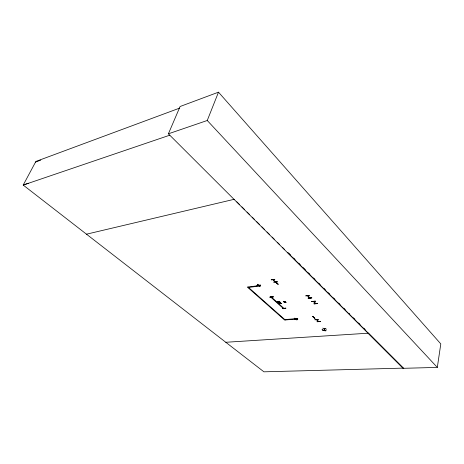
<?xml version="1.0" encoding="UTF-8"?>
<svg xmlns="http://www.w3.org/2000/svg" width="464" height="464" viewBox="0 0 464 464"><rect width="100%" height="100%" fill="white"/><g stroke="black" fill="none" stroke-linecap="round" stroke-linejoin="round"><path stroke-width="0.7" d="M308.148 298.12L311.779 297.894L311.704 297.575M314.058 303.798L314.082 303.613M311.779 297.894L308.241 298.277L308.171 297.952M277.217 281.758L273.795 282.013M277.252 281.602L277.315 281.897L273.772 282.182M270.013 297.267L273.313 296.914M269.92 297.18L273.308 296.937M324.203 330.182L324.672 328.895M324.556 328.703L324.777 328.384L324.11 330.333M437.314 367.413L440.8 343.911L218.498 92.179L180.096 106.5L168.397 133.812L403.315 368.306L437.314 367.413L207.251 120.495L218.498 92.179M403.315 368.306L287.518 252.439M326.581 329.185L322.706 328.123M322.155 329.597C321.627 330.461 326.146 331.105 326.018 330.641M320.462 321.332L320.525 321.639L317.086 321.604M314.975 319.638L318.35 319.36M317.608 303.259L317.678 303.578L314.157 303.908M314.83 318.368L312.719 316.373M313.821 301.368L313.728 301.745L313.623 301.2M313.67 301.704L313.78 301.351M313.687 301.704L313.954 301.327M315.224 301.188L311.68 301.565L315.381 301.119M309.273 295.458L305.718 295.864L309.436 295.388M322.115 329.776L325.977 330.82M295.904 318.519L295.73 318.913M296.334 319.093L296.484 318.739L296.09 318.675L296.119 319.122M297.679 318.756L297.749 319.058L294.367 319.215M285.824 308.235L282.443 308.485L285.905 308.09M284.542 302.476L283.585 301.548L284.629 302.54L286.073 302.313L285.006 301.397L283.574 301.577M284.629 302.54L286.044 302.389M280.041 302.058L279.862 301.89M280.285 303.154L279.746 303.792L279.63 303.439M279.572 303.636L280.105 302.986M281.526 303.404L280.372 303.044M278.852 302.731L280.053 303.183L280.587 302.551M280.314 303.241L280.761 302.708M278.8 301.809L278.261 302.447L278.145 302.093M278.087 302.29L278.62 301.641M279.804 302.087L278.887 301.699M277.362 301.391L278.568 301.838L279.102 301.206M278.829 301.902L279.276 301.362M279.966 303.288L279.032 302.899M278.481 301.948L277.547 301.554M273.238 296.618L269.938 296.977M275.72 281.863L278.116 284.113M275.233 281.393L275.396 282.002M271.504 296.612L271.388 296.966M271.672 296.595L271.585 296.989L271.324 296.757M274.752 279.496L271.167 279.827L274.81 279.293M260.066 286.404L259.823 286.63L257.433 284.403M260.408 285.215L256.969 285.551L260.478 285.064M272.965 279.734L275.309 281.961M296.902 320.038L294.744 318.101M257.63 284.223L259.985 286.578L257.41 284.432M315.317 301.269L311.698 301.548M313.513 301.559L315.508 303.456M316.558 319.742L318.623 321.645M318.455 321.494L318.791 321.656M275.517 281.99L272.989 279.757L273.36 279.943M259.202 285.522L258.842 285.546M276.434 283.191L276.764 283.139M315.862 303.624L313.67 301.525M313.478 317.649L313.687 317.533M313.745 317.625L313.374 317.55M35.525 162.11L40.687 160.144M179.609 108.124L35.879 161.449L23.2 185.072L225.811 342.299M28.362 183.257L23.2 185.072L169.772 135.192M168.397 133.812L207.251 120.495M86.287 234.239L234.291 199.282M275.291 281.764L275.349 281.381L275.332 281.781M248.495 287.431L259.359 286.05L258.889 285.621L247.393 287.094L284.635 320.027L295.945 319.064L295.522 318.687L284.826 319.603M256.986 285.54L260.42 285.267M311.68 297.743L308.247 298.253M314.029 303.816L317.585 303.444M295.812 318.548L295.835 318.878M368.776 333.169L225.782 342.275L263.929 371.821L403.349 368.114M309.691 297.72L307.551 295.8L309.952 297.934M278.742 302.012L279.989 302.255M280.227 303.352L281.468 303.601M316.692 319.708L318.762 321.633M324.029 328.338L325.322 328.68M275.703 282.031L278.098 284.281M312.707 316.535L314.818 318.513M248.02 287.013L285.25 319.974M295.603 318.397L296.02 318.774M314.923 319.835L318.298 319.557M275.662 282.066L278.058 284.322M312.846 316.529L314.963 318.524M288.44 252.88L290.487 254.922M293.555 257.99L295.092 259.527M298.671 263.105L300.208 264.642M303.276 267.711L305.324 269.752M308.398 272.82L309.929 274.357M313.513 277.936L315.044 279.473M318.629 283.052L320.166 284.583M323.744 288.167L325.281 289.698M328.35 292.767L329.887 294.304M333.465 297.882L335.002 299.413M338.587 302.998L340.118 304.529M343.702 308.108L345.233 309.645M348.818 313.223L349.839 314.244M353.423 317.828L354.96 319.36M358.539 322.938L360.076 324.475M363.654 328.054L365.191 329.591M236.849 201.84L239.407 204.392M241.964 206.95L244.528 209.502M247.086 212.06L249.644 214.617M252.201 217.169L254.249 219.217M256.807 221.769L259.37 224.327M261.928 226.884L264.486 229.436M267.044 231.994L269.601 234.546M272.165 237.104L274.212 239.146M277.281 242.214L279.328 244.261M282.396 247.324L284.444 249.371M368.381 333.193L403.79 368.694M317.063 321.79L320.438 321.494M284.13 301.71C285.122 303.328 286.184 301.142 284.13 301.71M271.104 296.803L270.466 296.873L283.603 308.717L284.235 308.653L271.104 296.803M297.749 319.052L294.483 319.29L297.749 319.058"/></g></svg>
